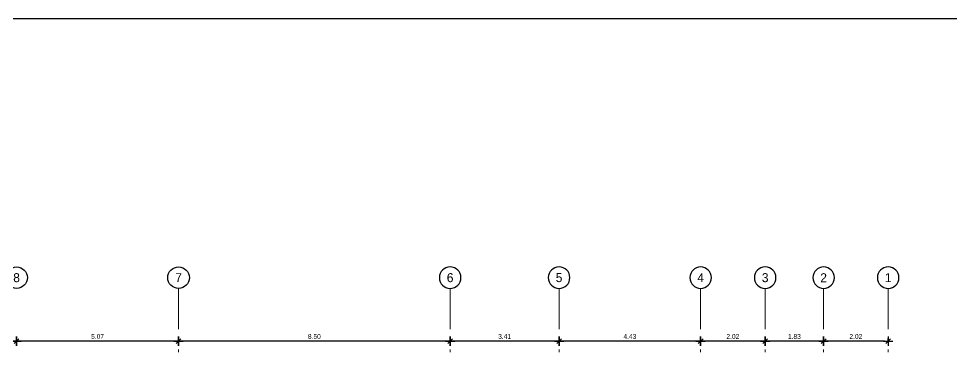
# Model space of a CAD drawing. Header units: metres. Extents: x 0 to 435, y 0 to 273.
# Drawn here: x 36.13 to 71.16, y 253.08 to 265.94 of the extents above; entities that cross this region are included whole.
import ezdxf
from ezdxf.enums import TextEntityAlignment as Align

# ---------------------------------------------------------------- set-up
doc = ezdxf.new("R2010")
doc.units = ezdxf.units.M
doc.header["$MEASUREMENT"] = 0
doc.linetypes.add('B4-PLANS$0$DASHDOT', pattern=[25.4, 12.7, -6.35, 0, -6.35])
doc.linetypes.add('B4-PLANS$0$DOT2', pattern=[0.125, 0, -0.125])
doc.layers.get('0').update_dxf_attribs({"plot": 0})
doc.layers.add('A-AXM', color=4, linetype='Continuous')
doc.layers.add('A-EDM', color=2, linetype='Continuous')
doc.layers.add('Dote', color=1, linetype='B4-PLANS$0$DASHDOT', lineweight=15)
doc.styles.add('B4-PLANS$0$ROMANS', font='romans.shx')
doc.styles.add('B4-PLANS$0$XA', font='XARAB.SHX')
doc.styles.add('B4-PLANS$0$XARAB', font='xarab.shx')
doc.dimstyles.new('B4-PLANS$0$DIM100', dxfattribs={"dimtxt": 0.15, "dimasz": 0.12, "dimexe": 0.1, "dimexo": 0, "dimgap": 0.05, "dimtad": 1, "dimzin": 3, "dimdsep": 46, "dimtxsty": 'B4-PLANS$0$XARAB', "dimblk": 'B4-PLANS$0$DTICK', "dimcen": 0.09, "dimclrd": 256, "dimclre": 4, "dimclrt": 3, "dimadec": 0, "dimazin": 3, "dimtfac": 1, "dimtix": 1, "dimtmove": 2, "dimatfit": 0, "dimldrblk": 'B4-PLANS$0$DTICK', "dimfxl": 0.15, "dimtolj": 1, "dimtzin": 3, "dimlwd": -3, "dimlwe": -3, "dimarcsym": 0})

# ---------------------------------------------------------------- blocks, each defined once
blk = doc.blocks.new('B4-PLANS$0$ACRU1')
at = {"color": 2}
blk.add_circle((0, 0), 600, dxfattribs=at)
at = {"style": 'B4-PLANS$0$ROMANS'}
blk.add_attdef('A', text='', height=450, dxfattribs=at).set_placement((0, 0), align=Align.MIDDLE)
blk = doc.blocks.new('B4-PLANS$0$DTICK')
for p, q in [((-1.21, 0), (1.21, 0)), ((0, 1.21), (0, -1.21))]:
    blk.add_line(p, q)
at = {"color": 3}
blk.add_line((-0.63, -0.63), (0.63, 0.63), dxfattribs=at)
blk = doc.blocks.new('*D166')
at = {"layer": 'A-EDM', "color": 4, "linetype": 'B4-PLANS$0$DOT2', "lineweight": -3, "transparency": 16777216}
for p, q in [((11.995, 8.435), (11.995, 8.535)), ((16.425, 8.435), (16.425, 8.535))]:
    blk.add_line(p, q, dxfattribs=at)
at = {"layer": 'A-EDM', "lineweight": -3, "transparency": 16777216}
blk.add_line((16.305, 8.435), (12.115, 8.435), dxfattribs=at)
at = {"layer": 'Defpoints', "color": 0, "transparency": 16777216}
for p in [(11.995, 8.435, 0), (11.995, 8.435), (16.425, 8.435)]:
    blk.add_point(p, dxfattribs=at)
at = {"layer": 'A-EDM', "lineweight": -3, "transparency": 16777216, "xscale": 0.12, "yscale": 0.12, "zscale": 0.12, "rotation": 180}
blk.add_blockref('B4-PLANS$0$DTICK', (11.995, 8.435), dxfattribs=at)
at = {"layer": 'A-EDM', "lineweight": -3, "transparency": 16777216, "xscale": 0.12, "yscale": 0.12, "zscale": 0.12}
blk.add_blockref('B4-PLANS$0$DTICK', (16.425, 8.435), dxfattribs=at)
at = {"layer": 'A-EDM', "color": 3, "transparency": 16777216, "insert": (14.21, 8.583), "char_height": 0.15, "attachment_point": 5, "style": 'B4-PLANS$0$XARAB'}
blk.add_mtext('\\A1;4.43', dxfattribs=at)
blk = doc.blocks.new('*D167')
at = {"layer": 'A-EDM', "color": 4, "linetype": 'B4-PLANS$0$DOT2', "lineweight": -3, "transparency": 16777216}
for p, q in [((8.585, 8.435), (8.585, 8.535)), ((11.995, 8.435), (11.995, 8.535))]:
    blk.add_line(p, q, dxfattribs=at)
at = {"layer": 'A-EDM', "lineweight": -3, "transparency": 16777216}
blk.add_line((11.875, 8.435), (8.705, 8.435), dxfattribs=at)
at = {"layer": 'Defpoints', "color": 0, "transparency": 16777216}
for p in [(8.585, 8.435), (8.585, 8.435), (11.995, 8.435, 0)]:
    blk.add_point(p, dxfattribs=at)
at = {"layer": 'A-EDM', "lineweight": -3, "transparency": 16777216, "xscale": 0.12, "yscale": 0.12, "zscale": 0.12, "rotation": 180}
blk.add_blockref('B4-PLANS$0$DTICK', (8.585, 8.435), dxfattribs=at)
at = {"layer": 'A-EDM', "lineweight": -3, "transparency": 16777216, "xscale": 0.12, "yscale": 0.12, "zscale": 0.12}
blk.add_blockref('B4-PLANS$0$DTICK', (11.995, 8.435), dxfattribs=at)
at = {"layer": 'A-EDM', "color": 3, "transparency": 16777216, "insert": (10.29, 8.583), "char_height": 0.15, "attachment_point": 5, "style": 'B4-PLANS$0$XARAB'}
blk.add_mtext('\\A1;3.41', dxfattribs=at)
blk = doc.blocks.new('*D168')
at = {"layer": 'A-EDM', "color": 4, "linetype": 'B4-PLANS$0$DOT2', "lineweight": -3, "transparency": 16777216}
for p, q in [((0.085, 8.435), (0.085, 8.535)), ((8.585, 8.435), (8.585, 8.535))]:
    blk.add_line(p, q, dxfattribs=at)
at = {"layer": 'A-EDM', "lineweight": -3, "transparency": 16777216}
blk.add_line((8.465, 8.435), (0.205, 8.435), dxfattribs=at)
at = {"layer": 'Defpoints', "color": 0, "transparency": 16777216}
for p in [(0.085, 8.435), (0.085, 8.435), (8.585, 8.435)]:
    blk.add_point(p, dxfattribs=at)
at = {"layer": 'A-EDM', "lineweight": -3, "transparency": 16777216, "xscale": 0.12, "yscale": 0.12, "zscale": 0.12, "rotation": 180}
blk.add_blockref('B4-PLANS$0$DTICK', (0.085, 8.435), dxfattribs=at)
at = {"layer": 'A-EDM', "lineweight": -3, "transparency": 16777216, "xscale": 0.12, "yscale": 0.12, "zscale": 0.12}
blk.add_blockref('B4-PLANS$0$DTICK', (8.585, 8.435), dxfattribs=at)
at = {"layer": 'A-EDM', "color": 3, "transparency": 16777216, "insert": (4.335, 8.583), "char_height": 0.15, "attachment_point": 5, "style": 'B4-PLANS$0$XARAB'}
blk.add_mtext('\\A1;8.50', dxfattribs=at)
blk = doc.blocks.new('*D169')
at = {"layer": 'A-EDM', "color": 4, "linetype": 'B4-PLANS$0$DOT2', "lineweight": -3, "transparency": 16777216}
for p, q in [((-4.985, 8.435), (-4.985, 8.535)), ((0.085, 8.435), (0.085, 8.535))]:
    blk.add_line(p, q, dxfattribs=at)
at = {"layer": 'A-EDM', "lineweight": -3, "transparency": 16777216}
blk.add_line((-0.035, 8.435), (-4.865, 8.435), dxfattribs=at)
at = {"layer": 'Defpoints', "color": 0, "transparency": 16777216}
for p in [(-4.985, 8.435), (-4.985, 8.435), (0.085, 8.435)]:
    blk.add_point(p, dxfattribs=at)
at = {"layer": 'A-EDM', "lineweight": -3, "transparency": 16777216, "xscale": 0.12, "yscale": 0.12, "zscale": 0.12, "rotation": 180}
blk.add_blockref('B4-PLANS$0$DTICK', (-4.985, 8.435), dxfattribs=at)
at = {"layer": 'A-EDM', "lineweight": -3, "transparency": 16777216, "xscale": 0.12, "yscale": 0.12, "zscale": 0.12}
blk.add_blockref('B4-PLANS$0$DTICK', (0.085, 8.435), dxfattribs=at)
at = {"layer": 'A-EDM', "color": 3, "transparency": 16777216, "insert": (-2.45, 8.584), "char_height": 0.15, "attachment_point": 5, "style": 'B4-PLANS$0$XARAB'}
blk.add_mtext('\\A1;5.07', dxfattribs=at)
blk = doc.blocks.new('*D170')
at = {"layer": 'A-EDM', "color": 4, "linetype": 'B4-PLANS$0$DOT2', "lineweight": -3, "transparency": 16777216}
for p, q in [((-7.805, 8.435), (-7.805, 8.535)), ((-4.985, 8.435), (-4.985, 8.535))]:
    blk.add_line(p, q, dxfattribs=at)
at = {"layer": 'A-EDM', "lineweight": -3, "transparency": 16777216}
blk.add_line((-5.105, 8.435), (-7.685, 8.435), dxfattribs=at)
at = {"layer": 'Defpoints', "color": 0, "transparency": 16777216}
for p in [(-7.805, 8.435), (-7.805, 8.435), (-4.985, 8.435)]:
    blk.add_point(p, dxfattribs=at)
at = {"layer": 'A-EDM', "lineweight": -3, "transparency": 16777216, "xscale": 0.12, "yscale": 0.12, "zscale": 0.12, "rotation": 180}
blk.add_blockref('B4-PLANS$0$DTICK', (-7.805, 8.435), dxfattribs=at)
at = {"layer": 'A-EDM', "lineweight": -3, "transparency": 16777216, "xscale": 0.12, "yscale": 0.12, "zscale": 0.12}
blk.add_blockref('B4-PLANS$0$DTICK', (-4.985, 8.435), dxfattribs=at)
at = {"layer": 'A-EDM', "color": 3, "transparency": 16777216, "insert": (-6.395, 8.583), "char_height": 0.15, "attachment_point": 5, "style": 'B4-PLANS$0$XARAB'}
blk.add_mtext('\\A1;2.82', dxfattribs=at)
blk = doc.blocks.new('*D185')
at = {"layer": 'A-EDM', "color": 4, "linetype": 'B4-PLANS$0$DOT2', "lineweight": -3, "transparency": 16777216}
for p, q in [((20.275, 8.435), (20.275, 8.535)), ((22.295, 8.435), (22.295, 8.535))]:
    blk.add_line(p, q, dxfattribs=at)
at = {"layer": 'A-EDM', "lineweight": -3, "transparency": 16777216}
blk.add_line((22.175, 8.435), (20.395, 8.435), dxfattribs=at)
at = {"layer": 'Defpoints', "color": 0, "transparency": 16777216}
for p in [(20.275, 8.435), (20.275, 8.435), (22.295, 8.435, 0)]:
    blk.add_point(p, dxfattribs=at)
at = {"layer": 'A-EDM', "lineweight": -3, "transparency": 16777216, "xscale": 0.12, "yscale": 0.12, "zscale": 0.12}
for p, rotation in [((20.275, 8.435), 180.0000000000948), ((22.295, 8.435), 9.472422846101836e-11)]:
    blk.add_blockref('B4-PLANS$0$DTICK', p, dxfattribs=dict(at, rotation=rotation))
at = {"layer": 'A-EDM', "color": 3, "transparency": 16777216, "insert": (21.285, 8.583), "char_height": 0.15, "attachment_point": 5, "style": 'B4-PLANS$0$XARAB'}
blk.add_mtext('\\A1;2.02', dxfattribs=at)
blk = doc.blocks.new('*D186')
at = {"layer": 'A-EDM', "color": 4, "linetype": 'B4-PLANS$0$DOT2', "lineweight": -3, "transparency": 16777216}
for p, q in [((18.445, 8.435), (18.445, 8.535)), ((20.275, 8.435), (20.275, 8.535))]:
    blk.add_line(p, q, dxfattribs=at)
at = {"layer": 'A-EDM', "lineweight": -3, "transparency": 16777216}
blk.add_line((20.155, 8.435), (18.565, 8.435), dxfattribs=at)
at = {"layer": 'Defpoints', "color": 0, "transparency": 16777216}
for p in [(18.445, 8.435), (18.445, 8.435), (20.275, 8.435)]:
    blk.add_point(p, dxfattribs=at)
at = {"layer": 'A-EDM', "lineweight": -3, "transparency": 16777216, "xscale": 0.12, "yscale": 0.12, "zscale": 0.12, "rotation": 180}
blk.add_blockref('B4-PLANS$0$DTICK', (18.445, 8.435), dxfattribs=at)
at = {"layer": 'A-EDM', "lineweight": -3, "transparency": 16777216, "xscale": 0.12, "yscale": 0.12, "zscale": 0.12}
blk.add_blockref('B4-PLANS$0$DTICK', (20.275, 8.435), dxfattribs=at)
at = {"layer": 'A-EDM', "color": 3, "transparency": 16777216, "insert": (19.36, 8.583), "char_height": 0.15, "attachment_point": 5, "style": 'B4-PLANS$0$XARAB'}
blk.add_mtext('\\A1;1.83', dxfattribs=at)
blk = doc.blocks.new('*D187')
at = {"layer": 'A-EDM', "color": 4, "linetype": 'B4-PLANS$0$DOT2', "lineweight": -3, "transparency": 16777216}
for p, q in [((16.425, 8.435), (16.425, 8.535)), ((18.445, 8.435), (18.445, 8.535))]:
    blk.add_line(p, q, dxfattribs=at)
at = {"layer": 'A-EDM', "lineweight": -3, "transparency": 16777216}
blk.add_line((18.325, 8.435), (16.545, 8.435), dxfattribs=at)
at = {"layer": 'Defpoints', "color": 0, "transparency": 16777216}
for p in [(16.425, 8.435), (16.425, 8.435), (18.445, 8.435)]:
    blk.add_point(p, dxfattribs=at)
at = {"layer": 'A-EDM', "lineweight": -3, "transparency": 16777216, "xscale": 0.12, "yscale": 0.12, "zscale": 0.12, "rotation": 180}
blk.add_blockref('B4-PLANS$0$DTICK', (16.425, 8.435), dxfattribs=at)
at = {"layer": 'A-EDM', "lineweight": -3, "transparency": 16777216, "xscale": 0.12, "yscale": 0.12, "zscale": 0.12}
blk.add_blockref('B4-PLANS$0$DTICK', (18.445, 8.435), dxfattribs=at)
at = {"layer": 'A-EDM', "color": 3, "transparency": 16777216, "insert": (17.435, 8.583), "char_height": 0.15, "attachment_point": 5, "style": 'B4-PLANS$0$XARAB'}
blk.add_mtext('\\A1;2.02', dxfattribs=at)
blk = doc.blocks.new('B4-PLANS$0$AXES-B2')
at = {"layer": 'Dote', "ltscale": 0.1}
for p, q in [((0.085, 10.085), (0.085, -26.235)), ((8.585, 10.085), (8.585, -26.235)), ((11.995, 10.085), (11.995, -26.235)), ((16.425, 10.085), (16.425, -26.235)), ((18.445, 10.085), (18.445, -26.235)), ((20.275, 10.085), (20.275, -26.235)), ((22.295, 10.085), (22.295, -26.235))]:
    blk.add_line(p, q, dxfattribs=at)
at = {"layer": 'A-AXM'}
ref = blk.add_blockref('B4-PLANS$0$ACRU1', (-4.985, 10.422), dxfattribs=dict(at, xscale=0.000562499917577972, yscale=0.000562499917577972, zscale=0.000562499917577972, rotation=179.9999822130464))
ref.add_attrib('A', '8', dxfattribs={"layer": '0', "height": 0.281, "rotation": 360, "style": 'B4-PLANS$0$XA', "flags": 12}).set_placement((-4.985, 10.422), align=Align.MIDDLE)
ref = blk.add_blockref('B4-PLANS$0$ACRU1', (0.085, 10.422), dxfattribs=dict(at, xscale=0.000562499917577972, yscale=0.000562499917577972, zscale=0.000562499917577972, rotation=179.9999822130464))
ref.add_attrib('A', '7', dxfattribs={"layer": '0', "height": 0.281, "rotation": 360, "style": 'B4-PLANS$0$XA', "flags": 12}).set_placement((0.085, 10.422), align=Align.MIDDLE)
ref = blk.add_blockref('B4-PLANS$0$ACRU1', (8.585, 10.422), dxfattribs=dict(at, xscale=-0.000562499917577972, yscale=0.0005624997429549556, zscale=0.0005625000000080149, rotation=180.0000177869535))
ref.add_attrib('A', '6', dxfattribs={"layer": '0', "height": 0.281, "rotation": 0, "style": 'B4-PLANS$0$XA', "flags": 12}).set_placement((8.585, 10.422), align=Align.MIDDLE)
ref = blk.add_blockref('B4-PLANS$0$ACRU1', (11.995, 10.422, 0), dxfattribs=dict(at, xscale=-0.000562499917577972, yscale=0.0005624997429549556, zscale=0.0005625000000080149, rotation=180.0000177869535))
ref.add_attrib('A', '5', dxfattribs={"layer": '0', "height": 0.281, "rotation": 0, "style": 'B4-PLANS$0$XA', "flags": 12}).set_placement((11.995, 10.422, 0), align=Align.MIDDLE)
ref = blk.add_blockref('B4-PLANS$0$ACRU1', (16.425, 10.422), dxfattribs=dict(at, xscale=-0.000562499917577972, yscale=0.0005624997429549591, zscale=0.0005625000000080149, rotation=180.0000177869535))
ref.add_attrib('A', '4', dxfattribs={"layer": '0', "height": 0.281, "rotation": 0, "style": 'B4-PLANS$0$XA', "flags": 12}).set_placement((16.425, 10.422), align=Align.MIDDLE)
ref = blk.add_blockref('B4-PLANS$0$ACRU1', (18.445, 10.422), dxfattribs=dict(at, xscale=-0.000562499917577972, yscale=0.0005624997429549591, zscale=0.0005625000000080149, rotation=180.0000177869535))
ref.add_attrib('A', '3', dxfattribs={"layer": '0', "height": 0.281, "rotation": 0, "style": 'B4-PLANS$0$XA', "flags": 12}).set_placement((18.445, 10.422), align=Align.MIDDLE)
ref = blk.add_blockref('B4-PLANS$0$ACRU1', (20.275, 10.422), dxfattribs=dict(at, xscale=-0.000562499917577972, yscale=0.0005624997429549591, zscale=0.0005625000000080149, rotation=180.0000177869535))
ref.add_attrib('A', '2', dxfattribs={"layer": '0', "height": 0.281, "rotation": 0, "style": 'B4-PLANS$0$XA', "flags": 12}).set_placement((20.275, 10.422), align=Align.MIDDLE)
ref = blk.add_blockref('B4-PLANS$0$ACRU1', (22.295, 10.422, 0), dxfattribs=dict(at, xscale=-0.0005624999175779581, yscale=0.0005624997429549591, zscale=0.0005625000000080149, rotation=180.0000177869535))
ref.add_attrib('A', '1', dxfattribs={"layer": '0', "height": 0.281, "rotation": 0, "style": 'B4-PLANS$0$XA', "flags": 12}).set_placement((22.295, 10.422, 0), align=Align.MIDDLE)
at = {"layer": 'A-EDM'}
for base, p1, p2, picture, middle in [((-7.805, 8.435), (-4.985, 8.435), (-7.805, 8.435), '*D170', (-6.395, 8.583)), ((-4.985, 8.435), (0.085, 8.435), (-4.985, 8.435), '*D169', (-2.45, 8.584)), ((0.085, 8.435), (8.585, 8.435), (0.085, 8.435), '*D168', (4.335, 8.583)), ((8.585, 8.435), (11.995, 8.435, 0), (8.585, 8.435), '*D167', (10.29, 8.583)), ((11.995, 8.435), (16.425, 8.435), (11.995, 8.435, 0), '*D166', (14.21, 8.583)), ((16.425, 8.435), (18.445, 8.435), (16.425, 8.435), '*D187', (17.435, 8.583)), ((18.445, 8.435), (20.275, 8.435), (18.445, 8.435), '*D186', (19.36, 8.583))]:
    dim = blk.add_linear_dim(base=base, p1=p1, p2=p2, angle=0, dimstyle='B4-PLANS$0$DIM100', override={"dimfxl": 0.15}, dxfattribs=at)
    dim.commit()
    dim.dimension.update_dxf_attribs({"geometry": picture, "text_midpoint": middle})
dim = blk.add_aligned_dim(p1=(22.295, 8.435, 0), p2=(20.275, 8.435), distance=0, dimstyle='B4-PLANS$0$DIM100', override={"dimfxl": 0.15}, dxfattribs=at)
dim.commit()
dim.dimension.update_dxf_attribs({"geometry": '*D185', "text_midpoint": (21.285, 8.583)})

msp = doc.modelspace()

# ---------------------------------------------------------------- linework, layer by layer
at = {"layer": 'Defpoints'}
msp.add_lwpolyline([(82.8278, 265.937), (0, 265.937), (0, 199.4527), (82.8278, 199.4527)], close=True, dxfattribs=at)

# ---------------------------------------------------------------- block references
at = {"layer": 'A-EDM', "linetype": 'ByBlock', "ltscale": 2, "xscale": 1.2, "yscale": 1.2, "zscale": 1.2}
msp.add_blockref('B4-PLANS$0$AXES-B2', (42.0379, 243.7142), dxfattribs=at)

doc.saveas('drawing.dxf')
